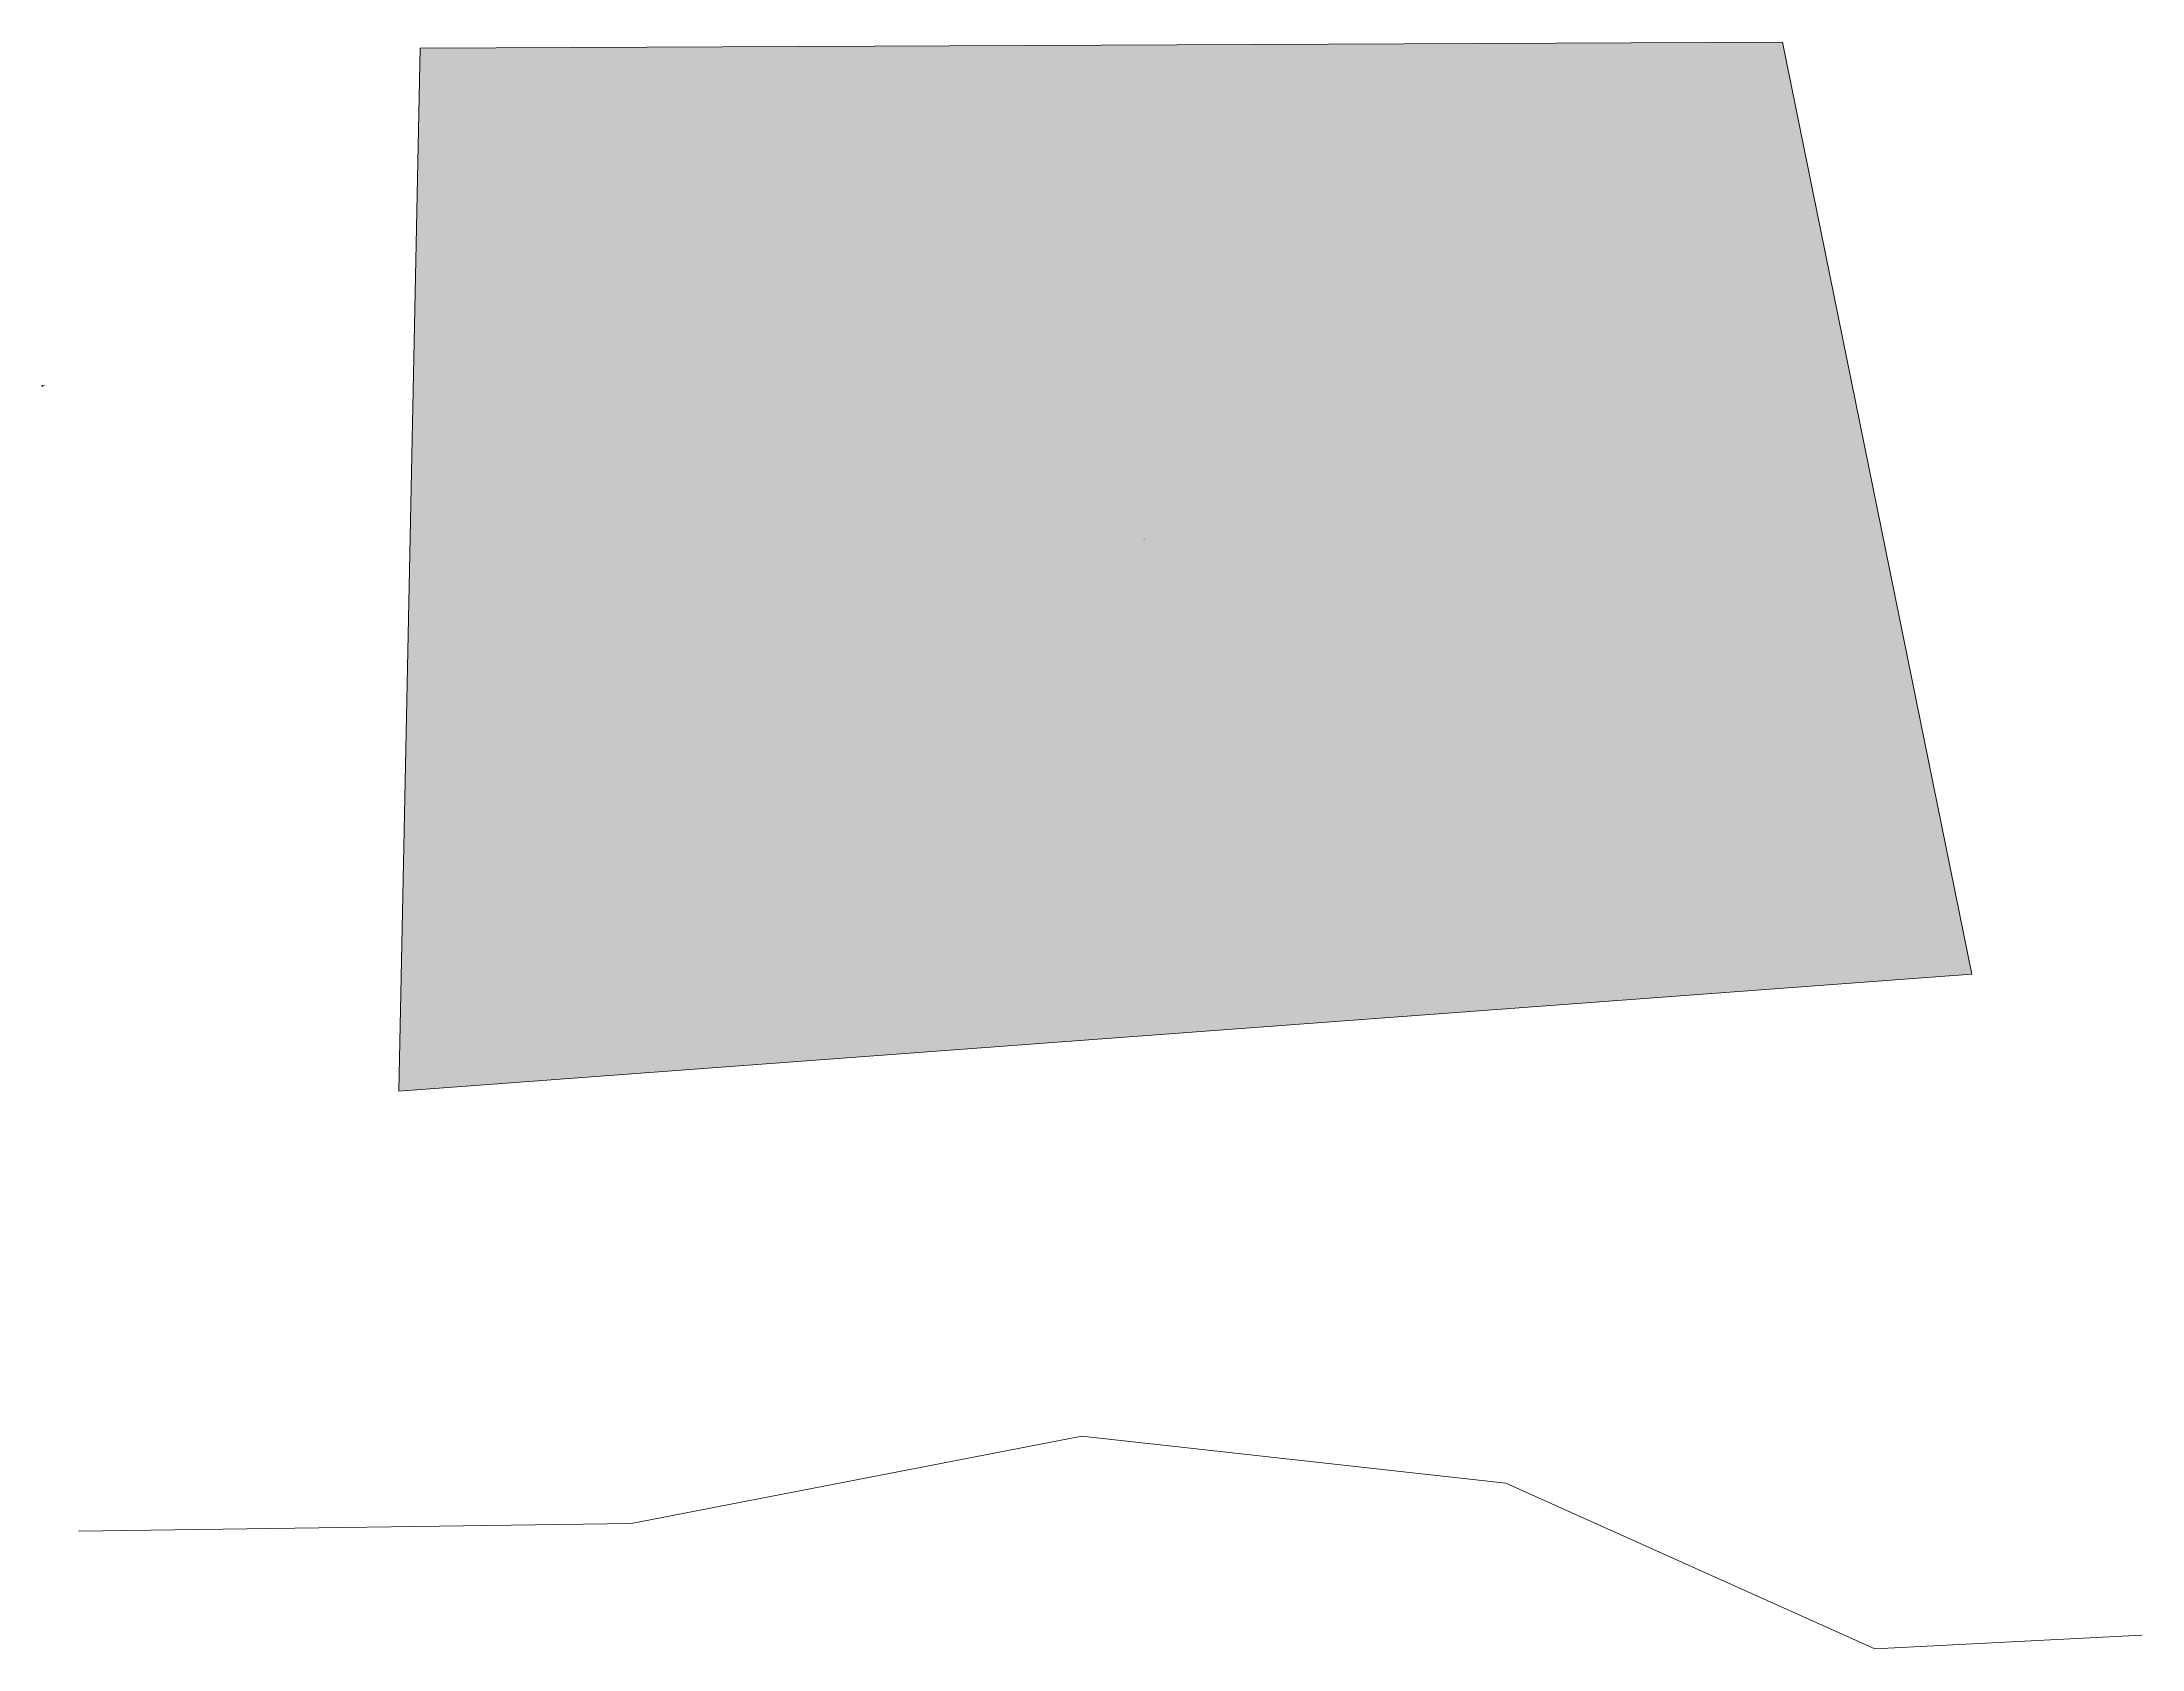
# Model space of a CAD drawing. Extents: x 524132 to 569050, y 3414128 to 3448492.
import ezdxf

# ---------------------------------------------------------------- set-up
doc = ezdxf.new("R2010")
doc.units = 0
for name, color, linetype, lineweight in [('名称', 7, 'Continuous', 0), ('点', 7, 'Continuous', 0), ('线', 7, 'Continuous', 0), ('面', 7, 'Continuous', 0)]:
    doc.layers.add(name, color=color, linetype=linetype, lineweight=lineweight)
doc.styles.add('style_name_text', font='黑体')

msp = doc.modelspace()

# ---------------------------------------------------------------- hatches: boundary and pattern name
at = {"layer": '面', "true_color": 0x0000ff}
h = msp.add_hatch(color=256, dxfattribs=at)
h.dxf.hatch_style = 1
h.paths.add_polyline_path([(532224, 3448363), (531767, 3426057), (565411, 3428561), (561359, 3448492), (532224, 3448363)])

# ---------------------------------------------------------------- linework, layer by layer
at = {"layer": '点', "true_color": 0xff0000}
msp.add_circle((524142, 3441140), 10, dxfattribs=at)
at = {"layer": '线', "true_color": 0x000000}
msp.add_lwpolyline([(532224, 3448363), (531767, 3426057), (565411, 3428561), (561359, 3448492), (532224, 3448363)], dxfattribs=at)
at = {"layer": '线', "true_color": 0xff0000}
msp.add_lwpolyline([(524917, 3416648), (536733, 3416813), (546376, 3418679), (555440, 3417677), (563339, 3414128), (569050, 3414425)], dxfattribs=at)

# ---------------------------------------------------------------- texts
at = {"layer": '名称', "true_color": 0x00ffff, "style": 'style_name_text'}
for p in [(524142, 3441140), (524917, 3416648)]:
    msp.add_text('标注', height=19, dxfattribs=at).set_placement(p)
at = {"layer": '名称', "true_color": 0x00000b, "style": 'style_name_text'}
msp.add_text('标注', height=14, dxfattribs=at).set_placement((547690, 3437856))

doc.saveas('drawing.dxf')
